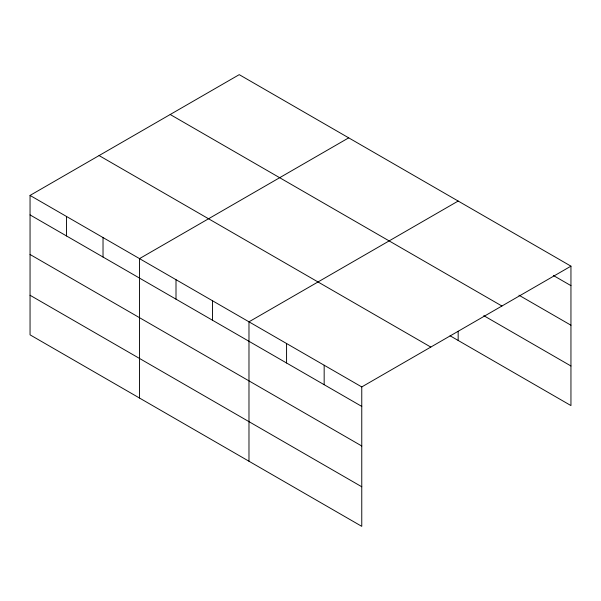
<?xml version="1.0" encoding="UTF-8"?>
<svg xmlns="http://www.w3.org/2000/svg" width="601" height="601" viewBox="0 0 601 601"><rect width="100%" height="100%" fill="white"/><g stroke="black" fill="none" stroke-linecap="round" stroke-linejoin="round"><path stroke-width="0.9" d="M30.05 195.423L361.764 386.931L361.764 526.348L30.05 334.84L30.05 195.423L239.236 74.652L570.95 266.16L570.95 405.577L450.059 335.779M348.7 137.847L139.515 258.625L139.515 398.035M458.165 201.05L248.979 321.82L248.979 461.237M361.764 386.931L570.95 266.16M553.356 275.483L570.95 285.64M518.956 295.204L570.95 325.216M170.203 114.506L501.918 306.014M483.767 315.66L570.95 365.994M99.082 155.569L430.797 347.077M30.05 214.903L361.764 406.411M30.05 254.478L361.764 445.995M30.05 295.256L361.764 486.772M458.165 331.256L458.165 340.466M324.164 365.228L324.164 384.708M286.572 343.524L286.572 363.004M212.491 300.755L212.491 320.235M176.003 279.69L176.003 299.17M103.026 237.553L103.026 257.033M66.538 216.488L66.538 235.968"/></g></svg>
